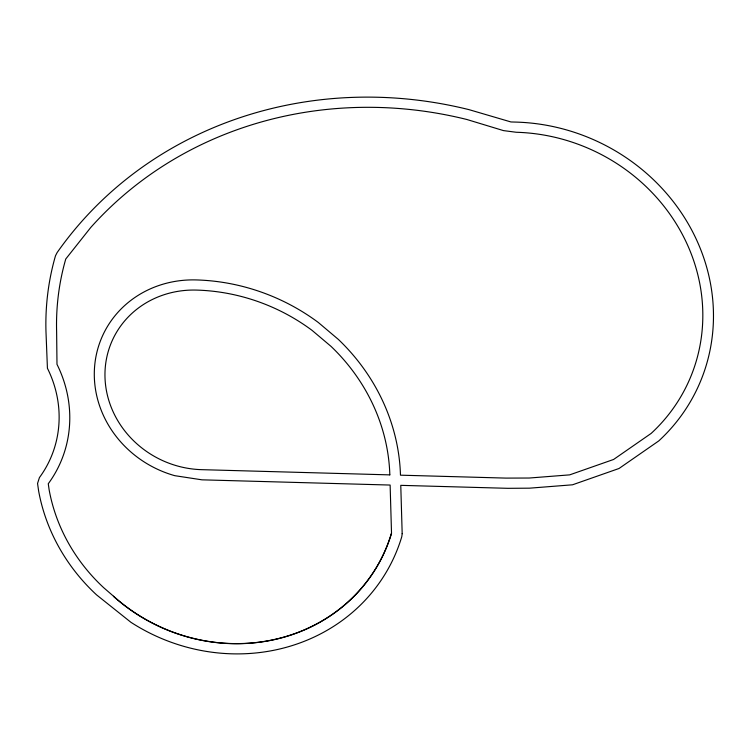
<?xml version="1.0" encoding="UTF-8"?>
<svg xmlns="http://www.w3.org/2000/svg" width="751" height="751" viewBox="0 0 751 751"><rect width="100%" height="100%" fill="white"/><g stroke="black" fill="none" stroke-linecap="round" stroke-linejoin="round"><path stroke-width="1.13" d="M113.551 596.238L113.467 596.332A173.162 160.892 25.3 0 0 391.524 533.379L390.126 485.052L201.972 479.833L174.767 475.674A106.098 98.578 25.3 0 1 94.851 363.953A106.098 98.578 25.3 0 1 196.161 279.926A201.409 187.14 25.3 0 1 318.321 322.489L338.344 339.396A201.409 187.14 25.3 0 1 400.471 475.176L505.996 478.105L529.258 478.03L569.68 474.867L613.605 459.462L651.145 433.421A183.882 170.843 25.3 0 0 687.597 245.145A183.882 170.843 25.3 0 0 516.219 132.26L503.452 130.599L466.934 119.512A390.013 362.376 25.3 0 0 90.749 227.478L65.769 258.982A269.318 250.233 25.3 0 0 56.625 331.764L56.992 364.338A127.708 118.658 25.3 0 1 48.261 483.747L49.144 489.859A178.635 165.98 25.3 0 0 103.769 587.77L113.551 596.238A173.03 160.77 25.3 0 0 391.402 533.341M402.179 533.679L401.785 536.674A183.957 170.918 25.3 0 1 130.918 622.297L96.569 594.876A189.43 176.006 25.3 0 1 38.639 491.041L37.55 483.447L39.428 477.589A116.921 108.632 25.3 0 0 47.426 368.272L45.971 331.473A280.114 260.259 25.3 0 1 55.49 255.772L57.142 252.552A400.818 372.412 25.3 0 1 469.075 109.665L510.952 121.953L515.928 122.094A194.669 180.869 25.3 0 1 697.36 241.606A194.669 180.869 25.3 0 1 658.758 440.931L619.021 468.493L572.525 484.799L529.549 488.169L507.873 488.319L400.771 485.343L402.179 533.679M389.825 474.885L201.672 469.666A95.311 88.552 25.3 0 1 104.99 377.265A95.311 88.552 25.3 0 1 196.452 290.083A190.623 177.114 25.3 0 1 312.069 330.374L331.022 346.371A190.623 177.114 25.3 0 1 389.825 474.885"/></g></svg>
